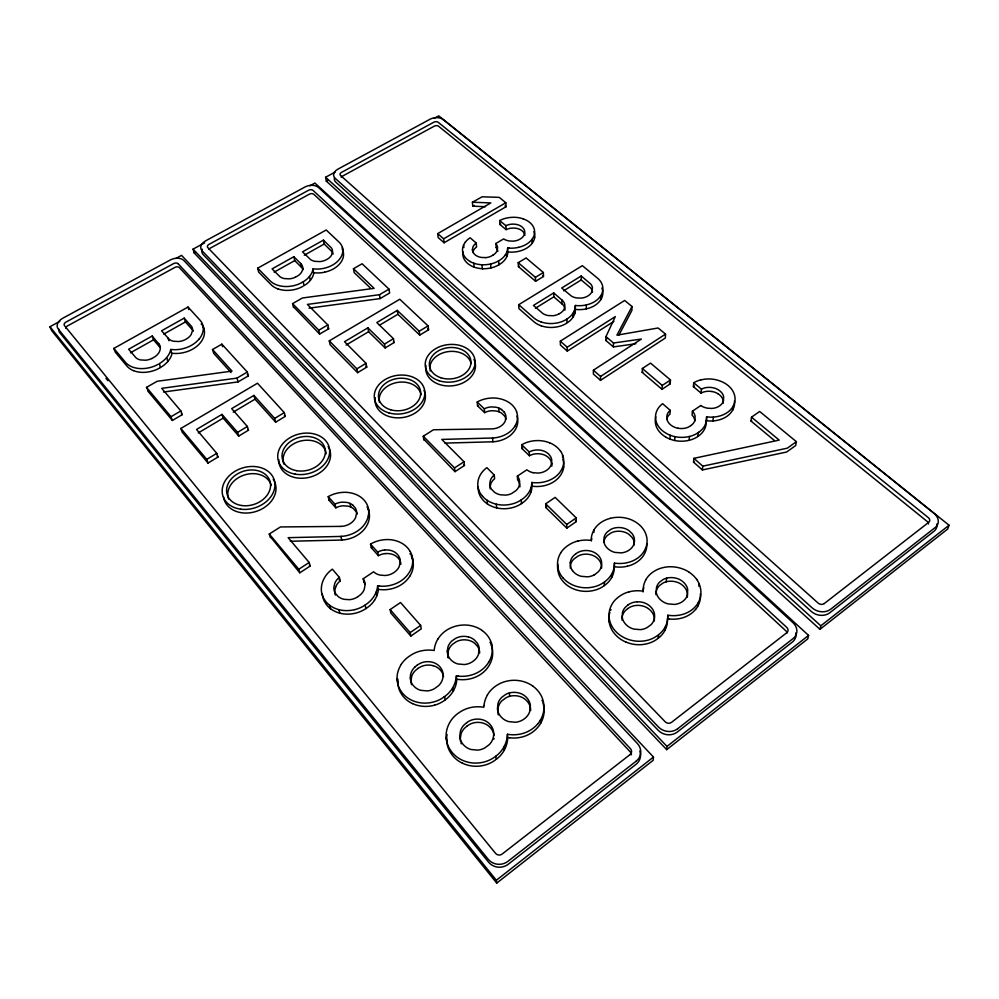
<?xml version="1.0" encoding="UTF-8"?>
<svg xmlns="http://www.w3.org/2000/svg" width="999" height="999" viewBox="0 0 999 999"><rect width="100%" height="100%" fill="white"/><g stroke="black" fill="none" stroke-linecap="round" stroke-linejoin="round"><path stroke-width="1.5" d="M567.27 351.099L567.207 347.215L615.284 316.596L605.968 336.601L613.486 343.007L641.383 339.048L593.394 370.192L593.381 374.063L600.511 380.344L665.322 338.037L665.559 334.103L658.116 327.984L616.92 335.177L632.017 306.518L624.65 300.462L560.314 341.159L560.402 345.055L567.27 351.099L613.923 321.353M593.881 532.467L593.906 530.019M696.653 579.37A27.672 23.239 8.2 0 1 699.113 583.778A29.72 24.975 8.1 0 1 700.911 593.131A29.595 24.863 8.1 0 1 698.701 601.685L698.438 602.247A27.747 23.314 8.3 0 1 696.028 605.869A28.596 24.038 8.2 0 1 681.33 614.747A29.595 24.85 8.2 0 1 669.642 615.471L667.794 615.234L667.482 620.367A29.795 25.537 6.8 0 1 665.322 629.57L665.059 630.169A28.846 24.725 6.8 0 1 658.553 638.024L657.991 638.473L658.828 634.527A28.946 24.763 6.7 0 0 665.359 626.66M667.794 615.234L667.782 616.82A29.908 25.587 6.7 0 1 665.621 626.061L665.059 630.169M541.258 325.849A22.94 16.721 -2.3 0 1 533.591 321.478L518.956 308.616L518.731 304.695L582.355 265.672L597.29 277.959A22.527 16.184 -1.3 0 1 601.798 283.629A23.764 17.083 -1.3 0 1 602.834 289.985A23.701 17.033 -1.3 0 1 600.711 295.841L600.686 299.787M600.511 380.344L600.549 376.461L593.394 370.192M635.864 343.731L613.411 346.915L605.918 340.522L605.968 336.601M604.058 585.776L604.67 581.793A28.047 23.526 1.6 0 0 611.763 573.926L612.05 573.364A28.971 24.313 1.6 0 0 614.397 564.635L614.422 563.136L616.208 563.324A28.634 23.651 3.4 0 0 627.534 562.612A27.36 22.615 3.4 0 0 644.655 550.224A28.646 23.664 3.4 0 0 647.065 542.145A28.671 23.689 3.4 0 0 645.566 533.304L645.342 532.767A27.71 22.89 3.4 0 0 635.851 522.19A26.623 21.978 3.4 0 0 631.181 519.755L630.569 519.505A29.558 24.438 3.4 0 0 626.098 518.144A28.172 23.277 3.4 0 0 620.879 517.37A28.584 23.626 3.4 0 0 610.364 518.306M472.415 249.663L472.902 247.053A11.826 8.292 -4.9 0 1 474.063 245.067A12.125 8.504 -4.8 0 1 476.236 243.057L470.154 237.787A21.616 15.147 -4.9 0 0 465.397 242.058M613.411 346.915L613.486 343.007M625.936 642.107A28.809 24.688 6.8 0 1 615.147 634.415L613.423 632.305A27.635 23.701 6.7 0 1 610.364 626.61A30.532 26.161 6.9 0 1 609.14 621.815L609.215 618.281A29.233 25.012 6.7 0 1 609.065 613.523A30.082 25.737 6.8 0 1 611.638 604.919A27.822 23.801 6.6 0 1 614.46 600.774L614.885 600.287A29.758 25.462 6.7 0 1 618.868 596.778L619.355 596.415A28.646 24.5 6.7 0 1 629.058 591.82M604.607 585.389A27.947 23.489 1.7 0 0 611.688 577.534L611.75 573.926M611.675 577.534L611.962 576.972A28.871 24.276 1.6 0 0 614.298 568.256L614.422 563.136M447.29 651.161L447.964 646.94A15.335 13.462 -8.7 0 1 451.835 641.008L455.644 638.349A15.31 13.424 -8.6 0 1 462.212 636.425L463.773 636.363A17.77 15.609 -8.7 0 1 466.97 636.625L468.481 636.937M618.993 334.99L631.88 310.464L632.017 306.518M519.905 486.9L519.88 485.127A14.261 11.513 -4.1 0 0 517.607 479.87L517.357 476.123L526.86 469.805A14.136 11.264 -2.4 0 0 533.141 472.702M634.303 544.917L634.203 542.382A14.585 12.075 3.5 0 0 631.88 537.212L628.846 534.315A14.523 12.013 3.5 0 0 623.014 531.705L621.54 531.431A16.983 14.061 3.5 0 0 618.456 531.218L616.97 531.281A14.623 12.1 3.4 0 0 610.814 533.041L607.367 535.464A14.66 12.125 3.4 0 0 604.095 540.809L603.846 542.057M634.465 541.258L634.365 538.711A14.635 12.088 3.4 0 0 632.042 533.541L628.983 530.644A14.573 12.038 3.4 0 0 623.139 528.021L621.653 527.747A17.045 14.086 3.4 0 0 618.568 527.534L617.07 527.597A14.673 12.125 3.4 0 0 610.889 529.358L607.442 531.793A14.71 12.15 3.4 0 0 604.145 537.15L603.821 540.958A14.76 12.188 3.4 0 0 604.532 543.98A14.71 12.15 3.4 0 0 606.143 546.778L606.568 547.315A17.058 14.086 3.5 0 0 608.066 548.826L609.178 549.725A14.648 12.1 3.4 0 0 615.059 552.422L621.216 552.872A14.598 12.063 3.4 0 0 627.472 551.086L628.109 550.736A16.983 14.023 3.3 0 0 629.907 549.512L630.956 548.601A14.635 12.088 3.4 0 0 634.015 543.768L634.465 541.258M642.182 372.377L642.369 368.494L650.536 363.112L670.466 379.97L670.204 383.853L662.025 389.323L642.182 372.377L642.944 371.89M723.326 403.084L723.151 400.412A13.324 10.09 5.3 0 0 720.416 395.704A15.197 11.513 5.2 0 0 719.005 394.48L717.956 393.743M662.025 389.323L662.262 385.439L670.466 379.97M600.449 296.216A22.74 16.346 -1.3 0 1 586.85 304.795L586.276 304.957A23.789 17.083 -1.3 0 1 576.885 305.619L575.349 305.482L575.287 306.593A23.314 16.946 -2.3 0 1 574.725 309.565L574.587 309.99A24.788 18.007 -2.3 0 1 573.214 312.887L572.951 313.299A23.177 16.846 -2.3 0 1 566.97 319.018L566.52 319.305A23.526 17.095 -2.3 0 1 562.537 321.366A21.616 15.722 -2.2 0 1 558.816 322.577A23.651 17.183 -2.3 0 1 549.263 323.514A24.026 17.458 -2.3 0 1 541.121 321.928M575.349 305.482L575.324 310.527A23.239 16.933 -2.2 0 1 574.762 313.499L574.625 313.923A24.713 17.994 -2.3 0 1 573.264 316.82L573.001 317.22A23.114 16.833 -2.2 0 1 567.032 322.939L566.97 319.031M302.747 268.281L302.56 269.643A14.573 10.127 -11.7 0 1 302.11 271.041L301.673 271.928A12.338 8.579 -11.6 0 1 300.487 273.589A12.425 8.629 -11.6 0 1 298.439 275.437L295.329 277.31M666.745 419.081A13.349 10.277 4.4 0 1 667.769 416.633A13.699 10.539 4.4 0 1 669.967 414.173L670.229 410.314L662.612 403.721A24.5 18.806 4.3 0 0 657.792 408.941A26.761 20.529 4.4 0 0 656.206 412.475A25.674 19.705 4.4 0 0 657.117 424.038A25.112 19.268 4.3 0 0 665.883 433.129A24.113 18.519 4.3 0 0 670.204 435.252A26.748 20.517 4.3 0 0 674.937 436.65L675.536 436.763A25.237 19.368 4.3 0 0 679.77 437.312A26.161 20.08 4.3 0 0 689.51 436.463L690.097 436.326A24.238 18.606 4.4 0 0 694.592 434.702A25.812 19.805 4.3 0 0 698.164 432.679L698.688 432.305M706.256 422.003A26.099 20.067 4.4 0 1 704.283 429.67A24.438 18.794 4.5 0 1 698.301 436.126L697.814 436.488A25.724 19.78 4.4 0 1 694.23 438.536A24.163 18.594 4.4 0 1 689.76 440.147L689.173 440.297A26.074 20.055 4.4 0 1 679.47 441.158A25.15 19.343 4.4 0 1 675.237 440.596L674.637 440.472A26.648 20.492 4.4 0 1 669.929 439.073L670.204 435.252M570.279 562.649L570.292 565.234A14.698 12.338 1.5 0 0 572.477 570.566M674.637 440.472L674.937 436.638M655.906 594.667L656.193 591.308A15.185 12.787 8.2 0 1 659.402 585.651L662.899 583.104A15.172 12.775 8.3 0 1 666.271 581.78L666.558 578.171L667.282 577.996A15.235 12.8 8.2 0 1 669.555 577.647L671.053 577.597A17.72 14.898 8.2 0 1 674.25 577.834L675.024 577.959A15.172 12.75 8.2 0 1 681.905 580.906L682.504 581.368A17.582 14.785 8.1 0 1 684.178 582.892L685.139 583.99A15.185 12.762 8.2 0 1 687.699 589.46L687.462 594.817A15.172 12.75 8.2 0 1 684.452 599.912L683.391 600.874A17.607 14.785 8.1 0 1 681.58 602.16L680.931 602.522A15.135 12.712 8.2 0 1 674.512 604.42L668.144 603.896A15.197 12.762 8.2 0 1 661.987 601.036L660.814 600.087A17.67 14.835 8.2 0 1 659.228 598.476L658.766 597.914A15.11 12.7 8.1 0 1 656.281 592.407L656.443 587.724A15.247 12.812 8.1 0 1 659.665 582.055L663.174 579.507A15.235 12.8 8.2 0 1 666.558 578.171M560.626 451.286A25.337 20.155 -2.3 0 1 562.412 454.595L562.599 455.082A27.235 21.678 -2.4 0 1 563.648 463.149A27.16 21.616 -2.4 0 1 561.063 470.554A25.999 20.704 -2.4 0 1 544.942 481.743A26.948 21.441 -2.4 0 1 533.528 482.654L531.843 482.467L531.73 483.841A26.673 21.479 -4.2 0 1 530.844 488.136A28.359 22.84 -4.3 0 1 528.883 492.332A25.887 20.854 -4.1 0 1 521.853 499.463L521.266 499.887A26.261 21.166 -4.2 0 1 511.738 504.07A27.148 21.866 -4.2 0 1 496.316 504.208A28.222 22.715 -4.2 0 1 491.483 502.609A25.549 20.592 -4.3 0 1 487.612 500.624L487.1 500.287A27.348 22.028 -4.2 0 1 482.579 496.328M531.843 482.467L531.93 487.562A26.573 21.454 -4.2 0 1 531.043 491.858A28.259 22.802 -4.3 0 1 529.083 496.041A25.799 20.829 -4.1 0 1 522.09 503.171L521.528 503.571A26.174 21.129 -4.2 0 1 512.012 507.767A27.06 21.841 -4.2 0 1 496.628 507.904A28.122 22.69 -4.2 0 1 491.82 506.306A25.462 20.567 -4.3 0 1 487.962 504.32L487.462 503.983A27.26 22.003 -4.2 0 1 482.942 500.024L480.869 497.29A25.075 20.242 -4.3 0 1 479.045 493.344A27.36 22.078 -4.2 0 1 478.159 487.15M176.086 258.329L181.543 255.357L653.471 757.055L653.209 760.264L496.74 883.116L51.586 330.482L49.95 326.723L59.815 321.366M537.624 723.975A29.683 26.873 -3.7 0 1 521.603 733.803A30.707 27.797 -3.7 0 1 509.365 734.54L507.455 734.265L507.305 736.038A31.156 28.534 -9.2 0 1 504.258 746.315M507.455 734.265L507.629 739.285A31.044 28.459 -9.2 0 1 504.595 749.537L504.258 750.212L504.27 746.328M551.86 466.158L551.86 463.836M711.862 391.508L711.188 391.408A15.485 11.738 5.3 0 0 708.378 391.271L707.692 391.296A13.574 10.29 5.3 0 0 701.048 393.094L693.381 386.663L693.731 382.767A24.238 18.307 5.2 0 1 700.973 379.845M689.173 440.297L689.51 436.463M694.842 420.904L694.78 420.367A13.661 10.502 4.4 0 0 692.07 415.084L692.407 411.226L700.786 405.519M693.531 462.137L693.893 458.341L779.195 440.097L751.51 417.157L759.665 411.476L796.39 441.683L795.691 445.529L786.638 452.023L702.409 469.942L693.531 462.137L694.455 461.938M204.658 242.832L193.057 249.126L194.206 252.959L666.695 749.662L667.007 746.428L808.578 635.401L314.922 183.042L309.852 185.789M701.061 393.094L701.435 389.21L693.731 382.767M697.814 436.488L698.176 432.654M483.991 705.531L483.816 707.255L481.955 707.017A30.22 27.672 -9.1 0 0 475.974 706.83A32.368 29.67 -9.1 0 0 469.892 707.729L469.13 707.929A29.858 27.335 -9.1 0 0 458.641 712.961L458.091 713.336A31.006 28.397 -9.2 0 0 453.633 717.232L453.146 717.769A28.996 26.548 -9.3 0 0 449.837 722.364A31.344 28.709 -9.1 0 0 446.403 731.93A30.457 27.897 -9.2 0 0 446.153 737.25A31.931 29.246 -9 0 0 447.028 742.632A28.909 26.474 -9.4 0 0 449.725 749.013L451.323 751.385A30.132 27.597 -9.2 0 0 461.963 760.064A31.281 28.634 -9.1 0 0 472.49 762.949A30.757 28.172 -9.2 0 0 484.977 761.762A29.396 26.936 -9.2 0 0 495.117 756.718L496.453 755.731A30.17 27.622 -9.1 0 0 503.933 746.99M706.231 422.003L706.605 416.858L708.279 417.008A24.888 18.806 5.2 0 0 713.373 417.07L713.998 417.02A26.286 19.855 5.2 0 0 718.406 416.333A24.738 18.694 5.2 0 0 733.029 406.418A25.799 19.493 5.2 0 0 735.064 399.288A25.837 19.53 5.2 0 0 733.353 391.995A24.55 18.544 5.2 0 0 719.829 380.906A26.761 20.242 5.2 0 0 715.197 379.583A25.35 19.168 5.2 0 0 710.451 378.996A25.462 19.243 5.2 0 0 704.507 379.208L700.986 379.857M702.409 469.942L702.796 466.158L693.893 458.341M509.128 248.114L507.667 248.002L507.554 249.038A22.303 15.622 -4.8 0 1 506.905 251.798L507.005 256.131A23.814 16.721 -4.9 0 1 505.581 258.828A21.616 15.197 -4.8 0 1 499.413 264.473L498.938 264.772A21.953 15.435 -4.8 0 1 490.946 267.932M507.667 248.002L507.792 252.984A22.228 15.622 -4.8 0 1 507.142 255.744L507.005 256.131M706.218 420.716L707.879 420.866A24.8 18.794 5.3 0 0 712.949 420.929L713.373 417.07M458.229 676.111L456.381 675.886L456.193 677.547A30.357 26.848 -12.9 0 1 453.009 687.237L452.672 687.861A29.383 25.986 -12.9 0 1 444.605 696.578L444.006 697.015M456.381 675.886L456.705 680.918A30.245 26.798 -13 0 1 453.521 690.584M698.838 586.188L699.113 583.778M695.629 609.427A27.647 23.277 8.4 0 0 698.026 605.819L698.438 602.247M524.65 233.117L524.687 231.406A11.713 8.129 -3.9 0 0 523.076 227.959L522.752 227.622A13.449 9.341 -3.9 0 0 521.615 226.636L520.766 226.049A11.688 8.117 -3.9 0 0 515.596 224.288L514.997 224.226A13.661 9.49 -3.9 0 0 512.524 224.126L511.925 224.151A12.075 8.379 -3.9 0 0 509.565 224.463A12.025 8.342 -3.9 0 0 505.856 225.687L499.7 220.542L500.487 220.142A21.329 14.798 -3.9 0 1 506.406 218.107A22.965 15.947 -3.9 0 1 514.86 217.307A22.927 15.922 -3.9 0 1 522.964 218.769M687.374 597.102L687.324 593.056A15.135 12.737 8.3 0 0 684.79 587.587L683.828 586.5A17.52 14.76 8.2 0 0 682.155 584.977L681.555 584.515A15.122 12.725 8.3 0 0 674.7 581.568L673.925 581.443A17.657 14.873 8.3 0 0 670.754 581.206L669.205 581.268A15.172 12.775 8.3 0 0 666.995 581.605L666.271 581.78M733.054 406.431L732.567 410.302A25.712 19.48 5.2 0 0 734.577 403.171A25.749 19.505 5.3 0 0 734.44 400.874M570.279 562.637L570.641 560.714A14.61 12.263 1.5 0 1 573.975 555.307L576.048 553.621M774.35 440.459L750.961 421.016L751.51 417.157M410.514 675.037L410.302 677.921M379.395 586.051L377.659 585.851L378.184 590.896A27.972 23.402 -15.6 0 1 376.885 595.641M377.659 585.851L377.435 587.362A28.084 23.439 -15.6 0 1 376.123 592.12A29.858 24.913 -15.7 0 1 373.713 596.74A27.248 22.765 -15.5 0 1 365.784 604.607L365.172 605.044A27.66 23.089 -15.6 0 1 354.882 609.627M524.65 233.129L524.163 234.827A11.713 8.129 -3.9 0 1 521.503 238.112L521.078 238.436A13.449 9.328 -3.9 0 1 519.655 239.31L519.168 239.573A11.763 8.167 -3.9 0 1 515.409 240.846A11.638 8.079 -3.9 0 1 513.086 241.134L509.465 240.996A11.951 8.304 -3.9 0 1 503.658 238.898L495.704 243.581L496.328 247.327M410.514 675.024L411.064 672.889A15.31 13.536 -13 0 1 414.997 666.907M472.877 252.297L473.251 250.999A11.788 8.279 -4.8 0 1 474.4 249.013A12.088 8.492 -4.8 0 1 476.573 247.003L476.236 243.057M313.062 268.881L313.649 273.813A23.926 16.658 -11.7 0 1 310.627 279.957L310.327 280.357A23.139 16.121 -11.6 0 1 304.071 285.652L303.221 281.78A23.214 16.121 -11.6 0 0 309.49 276.473L309.802 276.074A24.001 16.671 -11.6 0 0 312.837 269.93L313.062 268.881L314.498 268.993A23.676 16.346 -10.5 0 0 323.801 268.331A22.64 15.647 -10.5 0 0 339.385 259.39A23.701 16.371 -10.5 0 0 342.42 253.684A23.726 16.396 -10.5 0 0 342.382 247.477L342.282 247.103A22.552 15.584 -10.4 0 0 338.898 241.958L326.198 229.995L257.667 268.207L258.641 272.078L270.979 284.615A22.952 15.984 -11.7 0 0 277.809 288.861M808.578 635.401L807.754 638.91L666.695 749.662M335.202 172.04L325.587 177.248L326.323 181.156L819.942 629.333L820.816 625.811L949.05 525.237L438.773 115.884L434.066 118.431M498.339 706.855L497.777 712.05M170.529 350.612L170.866 349.463L172.328 349.588A24.925 17.495 -16.1 0 0 181.993 348.926A23.839 16.746 -16.1 0 0 198.888 339.248M170.866 349.463L171.828 354.395A25.25 17.795 -17.5 0 1 168.132 361.101L167.782 361.538A24.426 17.208 -17.5 0 1 160.851 367.295L160.302 367.632L159.515 363.524A24.5 17.22 -17.4 0 0 166.471 357.754M949.05 525.237L947.751 528.971L819.942 629.333M335.689 586.875L334.802 590.784A14.685 12.288 -15.7 0 0 335.077 593.906M465.409 242.07A23.776 16.671 -4.8 0 0 463.648 244.93L463.486 245.292A22.702 15.922 -4.8 0 0 463.174 253.896A22.178 15.547 -4.8 0 0 470.167 261.526M605.918 340.522L607.105 337.949M698.026 605.819L698.301 605.269A29.483 24.813 8.3 0 0 700.499 596.728A29.62 24.938 8.2 0 0 700.386 593.781M444.617 696.578L445.167 699.912A29.271 25.937 -12.9 0 0 453.196 691.221L453.546 690.596M414.997 666.907L417.295 665.059M627.709 608.616L625.636 610.389A15.06 12.912 6.7 0 0 622.352 616.071L622.04 620.192M627.859 605.057L625.774 606.843A15.122 12.937 6.6 0 0 622.477 612.537L622.165 616.658A15.272 13.074 6.6 0 0 624.637 622.976L625.099 623.551A17.795 15.21 6.8 0 0 626.673 625.212L627.847 626.186A15.235 13.037 6.7 0 0 634.003 629.12L640.409 629.632A15.06 12.887 6.7 0 0 647.414 627.384L650.973 624.75A15.422 13.187 6.8 0 0 654.12 619.505L654.432 618.181A18.194 15.572 6.5 0 0 654.62 616.083L654.47 614.023A15.31 13.087 6.8 0 0 651.56 607.817L651.061 607.255A17.732 15.185 6.7 0 0 649.4 605.694L648.801 605.232A15.235 13.024 6.7 0 0 642.669 602.36L641.121 602.06A17.732 15.185 6.8 0 0 637.899 601.81L637.112 601.823M467.207 725.923L464.885 727.884A15.697 14.386 -9.3 0 0 460.976 734.19L460.302 738.773A15.859 14.548 -9.4 0 0 460.626 741.708M466.733 722.639L464.398 724.612A15.759 14.423 -9.3 0 0 460.477 730.943L459.802 735.526A15.922 14.573 -9.3 0 0 461.825 742.594L462.25 743.231A18.544 16.971 -9 0 0 463.748 745.092L464.885 746.191A15.872 14.548 -9.3 0 0 471.041 749.512L477.672 750.124A15.684 14.373 -9.2 0 0 485.177 747.664L489.11 744.742A16.171 14.81 -9 0 0 491.533 741.695A16.059 14.71 -9 0 0 492.844 738.935L493.281 737.449A18.969 17.358 -9.4 0 0 493.656 735.114L493.681 732.816A15.947 14.598 -9 0 0 491.171 725.873L490.709 725.249A18.482 16.933 -9.3 0 0 489.11 723.501L488.536 722.976A15.872 14.535 -9 0 0 482.392 719.73L480.806 719.38A18.482 16.933 -9.2 0 0 477.472 719.08L476.648 719.105A16.171 14.81 -9.1 0 0 468.943 721.216L466.77 722.614M417.944 668.443L415.646 670.304A15.247 13.511 -13.1 0 0 411.725 676.261L410.976 681.281A15.335 13.586 -13.1 0 0 411.014 681.98M467.232 725.886L469.405 724.5A16.109 14.773 -9.1 0 1 477.072 722.377L477.897 722.377A18.407 16.896 -9.2 0 1 481.218 722.664L482.804 723.026A15.809 14.498 -9.1 0 1 488.923 726.261L489.498 726.773A18.407 16.883 -9.4 0 1 491.096 728.533L491.558 729.145A15.884 14.573 -9 0 1 493.993 735.326M496.74 883.116L496.353 880.269L653.471 757.055M677.684 728.733L793.131 638.536A13.337 11.076 16.2 0 0 792.931 622.652L318.469 187.475A9.778 6.494 -10.1 0 0 305.07 186.95L205.582 240.859A10.127 6.818 -13.6 0 0 202.098 250.786L658.453 726.997A13.636 12.138 14.3 0 0 677.672 728.721M630.082 754.57L502.147 854.058A4.683 4.533 -10.3 0 1 495.579 853.371L64.498 325.662A3.546 2.398 -18.8 0 1 65.996 322.078L173.639 263.586A3.397 2.298 -14.9 0 1 178.184 263.798M824.25 603.571L928.708 522.34A4.296 3.259 16.6 0 0 928.308 517.619L438.211 122.315A3.109 1.998 -6.1 0 0 433.891 122.178L341.396 172.44A3.197 2.11 -9 0 0 340.559 175.449L818.131 603.096A4.383 3.546 16.4 0 0 824.25 603.558M417.332 665.022L419.468 663.711A15.684 13.861 -12.9 0 1 426.96 661.675L427.759 661.675A17.895 15.834 -12.9 0 1 430.981 661.937L432.505 662.262A15.41 13.624 -12.8 0 1 438.361 665.297L438.911 665.796A17.945 15.872 -13 0 1 440.409 667.444L441.246 668.618A15.397 13.624 -12.8 0 1 443.106 674.55L443.032 676.71A18.419 16.284 -13.1 0 1 442.607 678.92L442.145 680.319A15.597 13.799 -12.8 0 1 440.821 682.929A15.697 13.886 -12.8 0 1 438.399 685.801L434.565 688.598A15.26 13.499 -13 0 1 427.235 690.921L420.841 690.334A15.41 13.636 -13 0 1 414.96 687.237L413.898 686.201A17.994 15.922 -12.8 0 1 412.487 684.465L412.1 683.853A15.397 13.624 -13 0 1 410.289 677.921M417.969 668.418L420.092 667.107A15.622 13.836 -12.9 0 1 427.572 665.084L428.359 665.072A17.82 15.809 -13 0 1 431.568 665.334L433.091 665.671M658.191 635.014L657.692 635.389A28.209 24.138 6.7 0 1 648.289 640.059A29.52 25.25 6.7 0 1 636.4 641.146A30.02 25.674 6.7 0 1 626.098 638.586A28.909 24.738 6.7 0 1 615.247 630.918L613.511 628.808A27.735 23.739 6.6 0 1 610.451 623.101A30.644 26.211 6.8 0 1 609.215 618.294M690.784 425.611L688.673 426.935A13.337 10.24 4.4 0 1 685.651 428.059A13.112 10.065 4.4 0 1 683.016 428.484L680.918 428.534A15.859 12.163 4.3 0 1 678.771 428.346L678.084 428.246M690.809 425.599L692.257 424.45A13.399 10.29 4.4 0 0 694.043 422.265A13.262 10.177 4.4 0 0 694.892 420.304L695.129 416.508A13.699 10.514 4.4 0 0 692.419 411.226M445.092 699.949L444.555 700.336A29.645 26.274 -13 0 1 440.047 703.084A27.423 24.326 -13 0 1 434.602 705.157M521.503 503.583L521.266 499.887M796.39 441.683L787.312 448.176L702.796 466.158M604.607 581.843L604.12 582.192A28.409 23.839 1.6 0 1 599.974 584.69A26.286 22.065 1.7 0 1 594.892 586.6A28.459 23.876 1.6 0 1 583.379 587.687A29.046 24.363 1.6 0 1 573.476 585.302A27.922 23.427 1.6 0 1 563.174 578.084M357.954 596.628L360.327 594.855A14.698 12.275 -15.5 0 0 362.724 592.22A14.935 12.475 -15.6 0 0 364.285 589.21L365.097 584.577A15.072 12.575 -15.5 0 0 363.199 578.733L373.614 571.803A14.823 12.325 -12.7 0 0 379.87 575.049L385.027 575.499A14.56 12.1 -12.6 0 0 392.669 573.314L393.306 572.939A16.708 13.874 -12.7 0 0 395.142 571.653L395.704 571.191A14.548 12.088 -12.6 0 0 399.313 566.321L400.287 561.201A14.56 12.1 -12.6 0 0 398.638 555.981L398.276 555.444A16.721 13.899 -12.7 0 0 396.978 553.946L395.991 553.046A14.461 12.013 -12.6 0 0 390.509 550.399L389.086 550.137A17.108 14.223 -12.7 0 0 386.051 549.925L384.553 549.999M365.135 605.057L365.959 608.566A27.56 23.052 -15.7 0 1 355.731 613.124A28.484 23.826 -15.7 0 1 339.76 613.174A29.595 24.75 -15.6 0 1 334.902 611.363A26.811 22.428 -15.8 0 1 331.081 609.14L330.582 608.778A28.696 24.001 -15.6 0 1 326.248 604.358L324.35 601.311A26.399 22.078 -15.8 0 1 322.802 596.94A28.796 24.088 -15.6 0 1 322.34 594.093M365.946 608.553L366.608 608.116A27.16 22.715 -15.6 0 0 374.525 600.274M594.492 574.762L597.902 572.152A14.985 12.575 1.6 0 0 600.012 569.555A14.885 12.488 1.7 0 0 601.086 567.207L601.41 565.946A17.57 14.748 1.5 0 0 601.66 563.96L601.573 562.012A14.698 12.338 1.7 0 0 599.338 556.693L598.451 555.631A17.12 14.373 1.5 0 0 596.878 554.158L596.316 553.721A14.71 12.338 1.6 0 0 590.446 551.023L588.96 550.749A17.083 14.336 1.6 0 0 585.851 550.524L585.077 550.536A14.973 12.55 1.6 0 0 578.021 552.397L576.148 553.546M750.961 421.016L751.723 420.492M627.959 604.982L629.87 603.771A15.522 13.274 6.7 0 1 637.112 601.823M627.809 608.528L629.72 607.33A15.46 13.249 6.8 0 1 636.925 605.382L637.712 605.369A17.67 15.16 6.9 0 1 640.933 605.619L642.469 605.918A15.185 12.999 6.8 0 1 648.576 608.791L649.175 609.253A17.67 15.147 6.8 0 1 650.836 610.814L651.323 611.363A15.247 13.062 6.9 0 1 654.245 617.557L654.37 619.617A18.132 15.547 6.6 0 1 654.283 621.028M410.839 636.076L410.177 632.617L420.641 625.386L400.524 602.522L390.134 609.577L390.859 613.074L410.839 636.076L421.253 628.858L420.641 625.386M566.808 528.146L566.733 524.463L576.248 517.894L555.144 497.39L545.679 503.821L545.829 507.517L566.808 528.146L576.286 521.578L576.248 517.894M545.829 507.517L546.703 506.93M365.122 584.328A15.01 12.55 -15.6 0 0 364.011 582.28L364.448 581.98M309.178 562.487L310.165 566.046L299.8 572.802L298.776 569.255L309.178 562.487L288.162 537.674L341.421 536.426M464.023 461.75L464.448 465.497L454.982 471.665L454.52 467.932L464.023 461.75L441.795 439.423L493.069 437.987A25.462 19.768 -4.8 0 0 514.747 426.423M600.549 376.461L665.559 334.103M357.904 596.665L355.906 597.839A14.598 12.188 -15.6 0 1 349.425 599.675L344.106 599.313A14.985 12.512 -15.6 0 1 337.937 596.328L335.364 593.281A14.735 12.3 -15.7 0 1 333.878 587.262L334.777 583.341A15.035 12.55 -15.6 0 1 339.348 577.372L332.342 569.168A27.31 22.79 -15.6 0 0 325.562 576.048A28.896 24.126 -15.6 0 0 321.778 593.443M299.8 572.802L270.866 537.325M454.982 471.665L424.263 439.71M492.844 255.22L490.859 256.306A11.726 8.217 -4.8 0 1 488.074 257.243L487.5 257.367A11.726 8.217 -4.8 0 1 485.651 257.63M470.129 261.551A21.266 14.91 -4.9 0 0 473.763 263.187A22.877 16.034 -4.8 0 0 481.98 264.772L482.529 264.772A23.014 16.134 -4.8 0 0 490.646 263.986A22.015 15.435 -4.8 0 0 498.638 260.839L499.15 260.539A21.678 15.197 -4.8 0 0 505.357 254.882M270.379 537.624L269.268 534.028L280.419 526.948L340.809 526.398M423.826 439.997L423.276 436.226L433.466 429.757L492.357 428.883A14.173 11.001 -4.8 0 0 500.124 426.573A15.335 11.901 -4.8 0 0 501.673 425.487L502.172 425.087A13.487 10.477 -4.8 0 0 505.294 420.879L505.931 416.483A13.499 10.477 -4.8 0 0 504.12 412.013M558.678 314.185L561.138 312.587A12.525 9.103 -2.3 0 0 564.323 308.629L564.61 307.717A14.51 10.552 -2.3 0 0 564.86 305.806L564.797 304.87A12.325 8.954 -2.2 0 0 562.674 300.674L553.721 292.919L533.441 305.432L542.894 313.549A12.313 8.954 -2.3 0 0 548.364 315.572L552.897 315.721A12.15 8.829 -2.3 0 0 558.591 314.111M492.869 255.207L494.255 254.27A11.851 8.304 -4.8 0 0 496.041 252.485A11.701 8.204 -4.8 0 0 496.99 250.899L497.577 247.827A12.088 8.479 -4.8 0 0 495.716 243.581M535.476 308.192L553.833 296.853L553.721 292.919M563.611 290.821L581.218 279.945L581.193 275.986L561.713 287.999L571.241 295.954A12.275 8.816 -1.3 0 0 576.71 297.939L581.218 298.089A12.188 8.766 -1.3 0 0 586.475 296.715L587.012 296.453A14.161 10.177 -1.3 0 0 588.523 295.542L589.422 294.867A12.2 8.766 -1.3 0 0 592.057 291.333L592.444 287.662A12.225 8.779 -1.3 0 0 590.609 283.941L581.193 275.986M535.589 281.293L535.427 277.347L543.369 272.527L526.111 257.942L518.206 262.687L518.419 266.621L535.589 281.293L543.506 276.473L543.369 272.527M208.029 463.061L217.994 457.03L216.758 453.334L196.541 429.458L221.953 414.385L237.6 432.342L238.749 436.063L248.476 430.207L247.365 426.473L231.656 408.628L253.908 395.429L274.65 418.419L275.674 422.177L285.277 416.371L284.278 412.612L257.492 383.229L180.869 428.446L182.193 432.167L208.029 463.061L206.756 459.365L180.869 428.446M357.592 372.664L366.745 367.132L366.034 363.311L344.53 341.695L367.894 327.834L384.49 344.093L385.127 347.939L394.081 342.557L393.469 338.698L376.823 322.54L397.302 310.402L419.218 331.231L419.755 335.102L428.583 329.77L428.084 325.886L399.775 299.25L329.27 340.859L330.082 344.705L357.592 372.664L356.855 368.843L329.27 340.859M518.419 266.621L519.143 266.184M206.756 459.365L216.758 453.334M274.65 418.419L284.278 412.612M356.855 368.843L366.034 363.311M419.218 331.231L428.084 325.886M237.6 432.342L247.365 426.473M384.49 344.093L393.469 338.698M198.227 432.942L223.152 418.131L221.953 414.385M233.217 412.15L254.982 399.2L253.908 395.429M346.091 345.055L368.581 331.693L367.894 327.834M379.42 325.262L397.889 314.285L397.302 310.402M180.869 410.951L182.193 414.685L172.39 420.442L171.041 416.708L180.869 410.951L161.713 388.324L236.963 378.122L247.302 372.065L221.865 344.168L212.537 349.513L213.711 353.321L231.056 372.577M327.834 324.925L328.646 328.783L319.63 334.066L318.793 330.219L327.834 324.925L307.405 304.408L379.47 294.705L389.011 289.123L362.088 263.773L353.471 268.719L354.183 272.615L370.354 288.012M163.461 392.02L238.074 381.905L248.389 375.849L247.302 372.065M309.028 308.167L380.107 298.589L389.622 293.007L389.011 289.123M472.415 202.235L490.821 202.922L437.699 233.616L438.149 237.55L444.068 242.757L506.068 206.718L505.831 202.76L499.288 197.377L482.13 196.791L472.415 202.235L472.752 206.194L485.551 206.681M444.068 242.757L443.631 238.823L505.831 202.76M212.537 349.513L232.018 371.116L157.13 381.281L146.478 387.387L148.351 390.871M319.63 334.066L293.906 307.242M293.481 307.492L292.57 303.634L302.385 298.002L374.126 288.336L353.471 268.719M302.622 282.13L302.222 282.355A23.564 16.359 -11.6 0 1 298.514 284.166A21.778 15.135 -11.6 0 1 294.131 285.577A23.614 16.396 -11.6 0 1 284.628 286.501A24.088 16.733 -11.6 0 1 276.885 284.977A23.014 15.996 -11.6 0 1 270.017 280.744L257.667 268.207M151.798 358.579L155.182 356.543A13.112 9.228 -17.4 0 0 157.467 354.533A13.024 9.166 -17.4 0 0 158.841 352.722L159.378 351.76A15.397 10.814 -17.5 0 0 159.965 350.237L160.29 348.738A12.875 9.041 -17.4 0 0 159.465 344.692L152.185 336.039L128.634 349.238L136.064 357.879A12.875 9.053 -17.4 0 0 140.459 359.927L145.567 360.214A12.75 8.966 -17.4 0 0 151.736 358.504M130.444 352.797L153.534 339.835L160.265 347.677M163.724 334.116L185.439 321.928L192.857 330.369A12.712 8.954 -16.1 0 1 193.282 331.193M274.151 272.128L294.705 260.602L293.831 256.706L272.078 268.893L280.007 276.748A12.2 8.479 -11.7 0 0 284.44 278.596L289.423 278.833A12.075 8.392 -11.6 0 0 295.267 277.235M304.295 255.207L324.176 244.043L323.401 240.147L302.51 251.848L310.539 259.54A12.113 8.379 -10.5 0 0 314.985 261.351L319.942 261.588A12.075 8.342 -10.5 0 0 325.274 260.24L325.836 259.99A14.061 9.703 -10.5 0 0 327.46 259.103L328.446 258.454A12.1 8.367 -10.4 0 0 331.568 255.007L332.53 251.436A12.113 8.367 -10.4 0 0 331.318 247.839L323.401 240.147M472.752 206.194L474.263 205.344M184.203 318.107L161.588 330.781L169.143 339.235A12.762 8.966 -16.1 0 0 173.551 341.246L178.634 341.521A12.712 8.929 -16.1 0 0 184.266 340.085L184.865 339.81A14.798 10.39 -16.1 0 0 186.626 338.848L187.687 338.137A12.75 8.954 -16.1 0 0 191.234 334.403L192.545 330.507A12.75 8.954 -16.1 0 0 191.646 326.561L184.203 318.107L185.439 321.928M133.479 370.654A24.226 17.07 -17.5 0 1 126.836 365.959L115.31 352.185L113.836 348.401L188.024 307.043L200 320.179A23.689 16.633 -16.1 0 1 203.109 326.223L204.271 330.057A24.9 17.532 -16.1 0 1 203.734 336.825A24.875 17.507 -16.1 0 1 200.125 343.057A23.764 16.733 -16.1 0 1 183.254 352.697A24.838 17.483 -16.1 0 1 173.626 353.396L172.165 353.259M194.206 252.959L195.617 252.198M326.323 181.156L327.635 180.444M499.7 220.542L499.962 224.5L500.749 224.101M629.07 591.845L629.782 591.658A31.069 26.598 6.8 0 1 635.551 590.821A29.008 24.813 6.7 0 1 641.308 590.946L643.119 591.146L643.156 589.61A30.12 25.3 8.3 0 1 645.654 580.157M577.559 541.121L578.246 540.946M509.34 692.969L510.102 692.782A15.809 14.311 -3.7 0 1 512.45 692.419L514.06 692.357A18.394 16.658 -3.7 0 1 517.37 692.644L518.169 692.794A15.747 14.248 -3.6 0 1 525.087 696.116L525.661 696.64A18.244 16.533 -3.9 0 1 527.285 698.338L528.184 699.575A15.759 14.261 -3.6 0 1 530.382 705.681L529.695 711.638A15.734 14.248 -3.6 0 1 526.123 717.307L524.937 718.368A18.269 16.533 -3.8 0 1 522.927 719.779L522.227 720.192A15.697 14.223 -3.7 0 1 515.384 722.252L508.791 721.628A15.759 14.273 -3.7 0 1 502.622 718.406L501.486 717.332A18.332 16.583 -3.5 0 1 499.962 715.521L499.537 714.897A15.684 14.198 -3.8 0 1 497.427 708.741L497.989 703.533A15.822 14.323 -3.8 0 1 501.835 697.24L505.706 694.43A15.809 14.311 -3.7 0 1 509.34 692.956L509.64 696.315A15.747 14.273 -3.7 0 0 506.018 697.777L502.172 700.586A15.759 14.286 -3.7 0 0 498.326 706.855M509.64 696.315L510.402 696.128A15.747 14.273 -3.7 0 1 512.787 695.754L514.348 695.704A18.319 16.621 -3.7 0 1 517.644 695.991L518.431 696.141A15.684 14.223 -3.6 0 1 525.324 699.462L525.911 699.974A18.182 16.496 -3.8 0 1 527.522 701.685L528.421 702.909A15.697 14.236 -3.6 0 1 530.606 709.003L530.656 710.476M575.399 309.415L576.923 309.528A23.714 17.07 -1.3 0 0 586.276 308.891L586.863 308.753A22.665 16.334 -1.2 0 0 600.411 300.162M712.949 420.929L713.586 420.879A26.199 19.843 5.3 0 0 717.969 420.192A24.65 18.669 5.3 0 0 732.542 410.289M385.277 553.596L386.763 553.521A17.045 14.198 -12.7 0 1 389.785 553.733L391.208 554.008A14.411 12 -12.6 0 1 396.665 556.643L397.652 557.529A16.658 13.874 -12.8 0 1 398.951 559.04L399.313 559.565A14.51 12.075 -12.6 0 1 400.911 564.16M485.714 257.605L481.393 257.455A12.038 8.442 -4.8 0 1 475.799 255.307L475.387 254.995A13.761 9.64 -4.8 0 1 474.275 253.971L473.963 253.621A11.788 8.267 -4.9 0 1 472.415 249.663M444.942 443.106L493.381 441.77A25.375 19.743 -4.8 0 0 514.985 430.219A26.324 20.479 -4.8 0 0 517.644 423.189A26.361 20.504 -4.8 0 0 516.995 416.009M290.247 541.246L342.282 540.034M340.859 526.398L341.496 526.361A14.885 11.963 -13.9 0 0 349.75 523.863A16.109 12.95 -13.9 0 0 351.461 522.677L352.01 522.24A14.173 11.401 -13.9 0 0 355.607 517.607L356.668 512.762A14.186 11.401 -13.9 0 0 355.194 507.829L352.684 505.057M463.037 251.823A22.64 15.909 -4.8 0 0 463.548 257.829A22.115 15.547 -4.8 0 0 470.517 265.459A21.204 14.91 -4.9 0 0 474.113 267.108A22.802 16.021 -4.8 0 0 482.305 268.706L482.854 268.706M507.904 251.948L509.365 252.06A22.453 15.622 -3.9 0 0 518.881 251.286A21.741 15.122 -3.9 0 0 532.167 243.281A22.727 15.809 -3.9 0 0 534.69 237.5M313.886 272.764L315.309 272.877A23.601 16.346 -10.5 0 0 324.6 272.215M532.042 486.201L533.716 486.376A26.848 21.416 -2.4 0 0 545.104 485.502A25.912 20.679 -2.3 0 0 561.138 474.313A27.073 21.591 -2.4 0 0 563.736 466.92M614.335 566.758L616.108 566.945A28.534 23.614 3.4 0 0 627.397 566.233M667.494 618.781L669.342 618.98M378.421 589.385L380.157 589.585A28.147 23.427 -12.7 0 0 392.045 588.686A27.16 22.615 -12.7 0 0 409.652 576.411M456.88 679.258L458.716 679.482A29.745 26.149 -8.6 0 0 470.517 678.771A28.422 25 -8.6 0 0 489.323 665.147A29.758 26.161 -8.7 0 0 492.495 656.206A29.795 26.199 -8.7 0 0 492.032 647.639M507.767 737.524L509.677 737.761M533.141 472.689L538.136 473.076A13.886 11.064 -2.4 0 0 545.342 471.066L545.916 470.729A15.934 12.675 -2.4 0 0 547.589 469.555L548.089 469.13A13.886 11.051 -2.3 0 0 551.198 464.697L551.735 460.077A13.886 11.051 -2.3 0 0 549.75 455.357L549.363 454.882A15.947 12.7 -2.4 0 0 548.001 453.521L546.977 452.722A13.799 10.977 -2.4 0 0 541.495 450.362L540.097 450.124A16.309 12.999 -2.4 0 0 537.162 449.962L535.726 450.037A14.236 11.326 -2.4 0 0 529.233 451.973L521.728 444.767A25.662 20.417 -2.4 0 1 529.732 441.546A27.51 21.903 -2.4 0 1 539.81 440.621A27.398 21.816 -2.4 0 1 549.512 442.769M342.282 539.984A26.648 21.479 -14 0 0 365.684 527.422A27.647 22.278 -14 0 0 369.056 519.68A27.685 22.303 -14 0 0 368.881 511.238L368.132 507.579A25.762 20.717 -13.8 0 0 366.571 503.608A26.611 21.404 -13.9 0 0 356.343 494.63A28.022 22.54 -14 0 0 346.828 492.357A28.009 22.54 -13.9 0 0 335.976 493.469A26.161 21.029 -13.9 0 0 328.221 496.64L334.952 504.195A14.523 11.676 -13.9 0 1 342.42 502.135L346.765 502.422A14.161 11.389 -13.9 0 1 349.975 503.409L350.562 503.683A14.161 11.389 -13.9 0 1 352.747 505.094M328.221 496.64L329.108 500.299L335.826 507.854A14.473 11.651 -14 0 1 343.256 505.794L347.602 506.093A14.111 11.376 -13.9 0 1 350.799 507.067L351.373 507.342A14.136 11.389 -13.9 0 1 353.496 508.716L355.994 511.476A14.136 11.389 -13.9 0 1 357.167 514.123M532.991 686.201L532.417 685.801A28.896 26.161 -3.6 0 0 528.096 683.341L527.447 683.041A30.47 27.585 -3.7 0 0 511.5 680.394L510.789 680.494A31.856 28.871 -3.7 0 0 505.806 681.405A28.559 25.849 -3.8 0 0 499.05 684.015L496.54 685.501A29.508 26.711 -3.8 0 0 487.35 694.992M321.84 593.431A26.498 22.115 -15.7 0 0 323.389 597.814L325.287 600.874A28.796 24.038 -15.6 0 0 329.645 605.294L330.145 605.656A26.911 22.465 -15.7 0 0 333.978 607.879A29.708 24.788 -15.5 0 0 338.861 609.652A28.584 23.864 -15.6 0 0 354.87 609.59M501.486 409.515L504.12 412.013M443.231 119.593L933.915 513.261A12.975 9.84 16.6 0 1 935.164 527.559L830.619 609.253A13.249 10.739 16.4 0 1 812.075 607.804L335.214 178.359A9.678 6.381 -9 0 1 337.787 169.218L430.157 119.168A9.403 6.044 -6.1 0 1 443.231 119.593M505.044 205.881L506.068 206.718M581.218 279.945L590.596 287.887A12.188 8.779 -1.2 0 1 592.432 291.608L592.494 292.058M499.962 224.5L506.106 229.645A11.988 8.342 -3.9 0 1 509.79 228.409A12.038 8.379 -3.9 0 1 512.15 228.122L512.749 228.084A13.624 9.49 -3.9 0 1 515.222 228.184L515.809 228.247A11.651 8.104 -3.8 0 1 520.966 230.007L521.815 230.594A13.399 9.328 -3.9 0 1 522.952 231.581L523.264 231.93A11.688 8.129 -3.8 0 1 524.887 235.377M542.757 275.836L543.506 276.473M669.342 383.129L670.204 383.853M518.206 262.687L535.427 277.347M642.369 368.494L662.262 385.439M553.833 296.853L562.762 304.608A12.288 8.941 -2.2 0 1 564.885 308.803L564.934 309.727A14.473 10.539 -2.3 0 1 564.91 310.202M437.699 233.616L443.631 238.823M518.731 304.695L533.416 317.57A23.014 16.733 -2.3 0 0 541.108 321.94M560.314 341.159L567.207 347.215M325.587 177.248L820.816 625.811M427.659 328.896L428.583 329.77M324.176 244.043L332.08 251.736A12.075 8.367 -10.5 0 1 333.154 254.071M397.889 314.285L419.755 335.102M516.595 411.713L516.421 411.251A24.588 19.081 -4.7 0 0 514.772 408.116A25.337 19.668 -4.8 0 0 504.208 400.037A26.673 20.717 -4.8 0 0 494.842 398.027A26.673 20.717 -4.8 0 0 484.453 399.101A24.9 19.318 -4.8 0 0 477.21 402.01L484.315 408.828L484.652 412.637A13.774 10.714 -4.8 0 1 491.67 410.739L495.879 410.976A13.437 10.452 -4.8 0 1 499.038 411.85A13.374 10.402 -4.8 0 1 501.773 413.324L504.408 415.821A13.462 10.465 -4.8 0 1 506.043 419.23M477.21 402.01L477.572 405.831L484.652 412.637M521.728 444.767L521.953 448.551L529.433 455.744A14.186 11.314 -2.4 0 1 535.901 453.796L537.325 453.733A16.259 12.975 -2.4 0 1 540.259 453.908L541.645 454.145A13.749 10.964 -2.3 0 1 547.115 456.506L548.139 457.305A15.897 12.687 -2.4 0 1 549.5 458.653L549.887 459.128A13.836 11.039 -2.3 0 1 551.873 463.836M393.394 341.895L394.081 342.557M575.374 520.691L576.286 521.578M545.679 503.821L566.733 524.463M368.581 331.693L385.127 347.939M293.831 256.706L300.674 263.499A13.249 9.203 -11.6 0 1 301.611 264.573A12.188 8.467 -11.6 0 1 302.747 268.281M294.705 260.602L301.536 267.382A13.212 9.203 -11.7 0 1 302.472 268.456A12.15 8.467 -11.6 0 1 303.122 269.618M594.43 574.7L594.467 574.725A14.56 12.225 1.6 0 1 587.549 576.823L581.368 576.336A14.71 12.35 1.6 0 1 575.486 573.588L574.375 572.664A17.183 14.411 1.7 0 1 572.902 571.103L572.477 570.566M490.209 488.861A13.949 11.264 -4.2 0 1 490.109 487.712L490.671 484.178A14.236 11.489 -4.2 0 1 494.592 478.771L494.268 475.037L486.875 467.657A25.937 20.879 -4.3 0 0 480.881 473.913A27.448 22.115 -4.2 0 0 478.608 489.647M327.809 327.947L328.646 328.783M365.846 366.233L366.745 367.132M463.561 464.61L464.448 465.497M292.57 303.634L318.793 330.219M423.276 436.226L454.52 467.932M193.057 249.126L667.007 746.428M178.184 263.798L630.469 748.713A4.545 4.146 12.6 0 1 630.069 754.557M247.277 374.637L248.389 375.849M284.403 415.422L285.277 416.371M254.982 399.2L275.674 422.177M410.214 551.573A27.348 22.727 -12.6 0 0 399.5 542.045A28.721 23.876 -12.7 0 0 389.622 539.622A28.834 23.976 -12.7 0 0 379.108 540.609A26.898 22.353 -12.7 0 0 370.517 544.093L377.647 552.097L378.396 555.681A14.873 12.375 -12.7 0 1 385.277 553.583M370.517 544.093L371.291 547.702L378.396 555.681M247.827 429.47L248.476 430.207M390.134 609.577L410.177 632.617M223.152 418.131L238.749 436.063M339.136 579.632L340.234 580.906A14.985 12.525 -15.7 0 0 335.664 586.863M563.161 578.096L561.55 576.098A26.786 22.477 1.5 0 1 559.153 571.84A29.57 24.813 1.7 0 1 557.654 566.183A28.309 23.751 1.6 0 1 557.629 561.675A29.008 24.351 1.6 0 1 560.651 553.021M181.406 413.773L182.193 414.685M217.145 456.031L217.994 457.03M309.328 565.059L310.165 566.046M482.567 496.328L480.494 493.581A25.162 20.267 -4.3 0 1 478.658 489.635M113.836 348.401L125.387 362.187A24.301 17.083 -17.4 0 0 132.043 366.883A25.437 17.87 -17.4 0 0 139.897 368.569A24.938 17.52 -17.4 0 0 149.788 367.607A22.989 16.171 -17.4 0 0 154.433 366.109A24.875 17.483 -17.4 0 0 158.341 364.185M146.478 387.387L171.041 416.708M269.268 534.028L298.776 569.255M147.889 391.133L172.39 420.442M105.944 378.284L107.917 380.706M49.95 326.723L496.353 880.269M152.185 336.039L153.534 339.835M158.616 343.494L159.94 347.29M167.782 361.538L166.833 357.317A25.337 17.807 -17.4 0 0 170.542 350.612M168.044 338.186L168.906 340.721M188.024 307.043L188.836 309.59M221.865 344.168L222.627 346.703M343.007 251.011L343.119 251.386A23.651 16.384 -10.5 0 1 343.156 257.58A23.626 16.371 -10.5 0 1 340.159 263.299A22.577 15.647 -10.5 0 1 324.588 272.19M236.963 378.122L238.074 381.905M329.645 605.282L330.582 608.778M338.861 609.652L339.772 613.136M339.348 577.372L340.234 580.906M340.909 536.451L341.77 540.059M334.952 504.195L335.826 507.854M363.199 578.733L364.011 582.28M349.975 503.409L350.786 507.067M300.687 263.499L301.536 267.382M376.123 592.12L376.885 595.641A29.758 24.875 -15.7 0 1 374.488 600.249M401.348 664.273A30.382 26.886 -12.9 0 0 397.427 673.863A29.645 26.236 -12.9 0 0 397.065 678.87L397.802 682.242A30.857 27.348 -12.9 0 0 398.863 688.536A27.96 24.775 -13.2 0 0 400.961 693.269L402.447 695.504A29.133 25.824 -13 0 0 412.5 703.621M309.478 276.473L310.327 280.357M342.395 247.477L343.119 251.386M410.264 551.548A26.498 22.015 -12.6 0 1 411.988 555.756L412.612 559.353A28.459 23.689 -12.7 0 1 412.999 568.256A28.372 23.626 -12.7 0 1 409.665 576.423M446.153 737.25L446.715 740.496A31.806 29.183 -9 0 0 447.577 745.853A28.796 26.411 -9.5 0 0 450.262 752.222L451.86 754.595A30.007 27.535 -9.3 0 0 462.462 763.248M379.47 294.705L380.107 298.589M447.764 654.52L448.289 657.941A15.285 13.437 -8.7 0 1 448.114 657.292M452.672 687.861L453.184 691.208M495.816 756.206L496.178 759.415L496.815 758.928A30.045 27.56 -9.1 0 0 504.27 750.212M482.192 630.556A28.821 25.3 -8.6 0 1 491.371 642.944L491.708 646.403M463.648 244.93L463.886 247.552M487.1 500.287L487.462 503.983M473.763 263.187L474.113 267.12M496.316 504.17L496.64 507.867M492.582 438.012L492.894 441.795M481.993 264.76L482.305 268.694M498.751 408.029L499.038 411.85M490.646 263.986L490.946 267.919A22.952 16.121 -4.8 0 1 482.854 268.719M498.638 260.839L498.913 264.785M505.856 225.687L506.106 229.645M509.677 737.786A30.582 27.735 -3.7 0 0 521.865 737.062A29.558 26.823 -3.6 0 0 537.824 727.26A28.671 26.024 -3.5 0 0 540.671 723.288L540.484 720.004A28.784 26.074 -3.6 0 1 537.674 724.013M529.233 451.973L529.433 455.744M530.844 488.136L531.043 491.87M522.952 218.781A21.628 15.01 -3.9 0 1 533.728 227.647A22.752 15.797 -3.9 0 1 534.54 233.529A22.79 15.822 -3.9 0 1 532.017 239.323L532.192 243.281M479.67 653.009L479.645 652.31A15.21 13.374 -8.6 0 0 477.672 646.565L474.762 643.344A15.135 13.312 -8.6 0 0 468.931 640.396L467.42 640.084A17.707 15.584 -8.7 0 0 464.235 639.822L462.674 639.884A15.247 13.399 -8.7 0 0 456.131 641.795L452.347 644.455A15.285 13.437 -8.7 0 0 448.476 650.374L447.814 654.595A15.285 13.437 -8.7 0 0 447.889 655.956M570.304 568.219L570.704 564.323A14.56 12.238 1.6 0 1 574.025 558.941L578.059 556.043A14.91 12.537 1.7 0 1 585.089 554.17L585.851 554.158A17.02 14.311 1.7 0 1 588.96 554.383L590.446 554.67A14.66 12.313 1.7 0 1 596.278 557.355L596.84 557.804A17.07 14.348 1.6 0 1 598.413 559.265L599.3 560.327A14.648 12.313 1.7 0 1 601.523 565.634L601.61 567.582A17.507 14.723 1.5 0 1 601.56 568.244M557.654 566.171L557.767 569.792A29.471 24.775 1.7 0 0 559.265 575.436A26.686 22.44 1.6 0 0 561.65 579.682L563.249 581.68A27.81 23.389 1.6 0 0 573.513 588.911A28.946 24.326 1.7 0 0 583.379 591.258A28.359 23.839 1.6 0 0 594.867 590.159A26.186 22.028 1.7 0 0 599.937 588.274A28.309 23.801 1.6 0 0 603.995 585.814M562.599 455.082L562.662 457.604M561.888 299.937L561.975 303.871M706.605 416.858L706.63 418.144A26.186 20.092 4.3 0 1 704.67 425.824M572.951 313.299L573.001 317.22M574.587 309.99L574.625 313.923M586.276 304.957L586.288 308.891M334.34 178.222A9.64 6.381 -9 0 0 335.939 182.28L811.225 611.388A13.199 10.714 16.5 0 0 829.707 612.824L933.915 531.318A12.937 9.828 16.7 0 0 936.95 523.926M928.508 523.988A4.271 3.247 16.7 0 0 927.084 521.391L438.623 126.286A3.097 1.998 -6.1 0 0 434.315 126.149L342.083 176.361A3.184 2.11 -9 0 0 341.134 177.135M202.285 249.213A10.102 6.818 -13.7 0 0 203.234 254.658L658.179 730.294A13.586 12.1 14.5 0 0 677.322 732.017L792.357 642.057A13.287 11.051 16.3 0 0 795.953 632.779M787.162 632.804A4.396 3.659 16.3 0 0 786.013 630.981L313.848 194.33A3.222 2.148 -10.1 0 0 309.428 194.156L210.09 248.239A3.334 2.26 -13.7 0 0 208.891 249.288M424.038 390.459A25.362 19.331 -9 0 1 402.809 417.52A25.362 19.331 -9 0 1 375.162 397.59M379.445 402.335A21.154 16.121 -9 0 1 397.028 382.492A21.154 16.121 -9 0 1 421.029 394.73M474.95 362.025A24.963 18.769 -6.5 0 1 451.323 385.914A24.963 18.769 -6.5 0 1 425.986 365.534M473.938 359.44A24.963 18.769 -6.5 0 1 474.675 361.151M430.207 371.016A20.817 15.659 -6.5 0 1 430.032 370.279M429.857 368.781A20.817 15.659 -6.5 0 1 448.501 351.561A20.817 15.659 -6.5 0 1 471.091 363.574M58.791 329.071A10.689 7.243 -18.9 0 0 59.903 332.817L488.511 862.1A14.098 13.661 -10.4 0 0 508.366 864.172L636.001 764.36A13.686 12.488 12.9 0 0 639.822 751.048M631.418 754.794A4.52 4.133 12.9 0 0 630.294 751.96L179.395 267.645A3.384 2.285 -15 0 0 174.875 267.432L67.582 325.861A3.534 2.398 -18.9 0 0 65.734 328.209M274.3 481.143A26.798 20.842 -17.6 0 1 255.719 511.563A26.798 20.842 -17.6 0 1 223.526 496.728M273.239 479.32A26.798 20.842 -17.6 0 1 273.801 480.219M228.721 499.138A22.34 17.383 -17.6 0 1 244.193 475.049A22.34 17.383 -17.6 0 1 271.154 485.227M328.122 446.516A26.224 20.317 -14.3 0 1 309.99 477.16A26.224 20.317 -14.3 0 1 278.771 459.602M283.841 464.098A21.866 16.946 -14.3 0 1 300.761 440.996A21.866 16.946 -14.3 0 1 326.173 453.758M397.789 682.23A29.533 26.174 -13 0 1 397.902 679.108M412.525 703.571A30.307 26.861 -12.9 0 0 422.565 706.293A29.695 26.324 -13 0 0 434.602 705.157M490.01 642.332A28.721 25.25 -8.6 0 1 490.309 642.894M491.096 644.617A28.721 25.25 -8.6 0 1 491.533 645.804M433.091 665.659A15.347 13.599 -12.9 0 1 438.923 668.693L439.473 669.193A17.87 15.847 -13.1 0 1 440.971 670.829L441.808 672.015A15.335 13.586 -12.8 0 1 443.519 676.535M411.576 684.677A15.335 13.586 -13.1 0 1 411.089 682.667M437.937 638.96A30.37 26.661 -8.5 0 0 434.353 648.875L434.178 650.499L432.38 650.287A30.395 26.898 -12.9 0 0 420.704 651.011L419.967 651.173A28.996 25.637 -12.9 0 0 409.702 655.956L409.153 656.318A28.796 25.474 -13 0 0 401.298 664.248M397.078 678.883A30.981 27.41 -12.8 0 0 398.139 685.189A28.059 24.825 -13.1 0 0 400.249 689.934L401.735 692.17A29.246 25.874 -13 0 0 411.825 700.299A30.432 26.911 -12.9 0 0 421.915 702.984A29.808 26.374 -12.9 0 0 434.016 701.835A27.535 24.376 -12.9 0 0 439.473 699.762A29.758 26.324 -13 0 0 443.931 697.052M458.216 676.136A29.858 26.199 -8.6 0 0 470.067 675.386A28.534 25.05 -8.6 0 0 488.948 661.738M488.986 661.75A29.87 26.211 -8.7 0 0 492.132 652.784A29.908 26.249 -8.7 0 0 491.333 642.956M482.23 630.506A27.76 24.351 -8.5 0 0 477.559 627.822L476.935 627.547A30.832 27.073 -8.7 0 0 472.415 626.011A29.371 25.787 -8.6 0 0 467.057 625.099A29.808 26.174 -8.6 0 0 456.056 626.073A28.534 25.05 -8.7 0 0 437.987 638.973M468.481 636.937A15.197 13.337 -8.6 0 1 474.338 639.884L477.26 643.119A15.26 13.399 -8.5 0 1 479.233 648.875L478.421 654.495A15.26 13.399 -8.6 0 1 474.837 659.839L473.663 660.851A17.707 15.534 -8.7 0 1 471.69 662.187L471.004 662.574A15.222 13.362 -8.6 0 1 464.335 664.535L457.979 663.973A15.272 13.412 -8.7 0 1 452.085 660.951L451.011 659.939A17.782 15.597 -8.5 0 1 449.587 658.241L449.188 657.654A15.347 13.462 -8.7 0 1 447.265 651.098M447.065 734.515A31.219 28.646 -9.1 0 0 446.953 735.177A30.345 27.835 -9.2 0 0 446.715 740.496M462.487 763.199A31.156 28.571 -9.2 0 0 472.952 766.121A30.644 28.097 -9.2 0 0 485.389 764.947A29.271 26.873 -9.2 0 0 495.479 759.914M540.659 723.288A30.744 27.885 -3.8 0 0 544.018 713.186A30.732 27.872 -3.8 0 0 543.943 707.329M542.919 702.784A30.732 27.872 -3.8 0 1 543.843 706.68M541.982 700.274A28.596 25.924 -3.5 0 1 542.245 700.886M494.03 738.361A18.894 17.32 -9.5 0 1 493.943 739.148M461.301 743.818A15.859 14.548 -9.4 0 1 461.038 743.119M498.314 714.872A15.622 14.173 -3.8 0 1 497.964 713.486M483.966 705.531A31.244 28.297 -3.5 0 1 487.412 695.029M540.471 719.992A30.869 27.947 -3.8 0 0 543.843 709.864A30.844 27.935 -3.8 0 0 542.744 699.437A28.709 25.986 -3.5 0 0 540.559 694.517A30.457 27.572 -3.7 0 0 532.979 686.213M367.819 508.229A25.674 20.692 -13.9 0 0 367.332 507.267A26.523 21.366 -13.9 0 0 367.02 506.818M368.044 508.716A25.674 20.692 -13.9 0 1 368.893 511.238M329.108 500.299A26.061 20.991 -14 0 1 329.52 500.062M341.421 536.376A26.736 21.503 -13.9 0 0 364.91 523.788A27.747 22.303 -13.9 0 0 368.294 516.033M368.119 507.579A27.772 22.34 -14 0 1 368.306 516.033M371.291 547.702A26.811 22.315 -12.7 0 1 372.14 547.215M335.439 595.092A14.685 12.288 -15.7 0 1 335.239 594.492M411.176 555.656A26.411 21.978 -12.6 0 1 411.663 556.68M412.088 557.729A26.411 21.978 -12.6 0 1 412.612 559.353M409.952 553.696A27.248 22.69 -12.7 0 1 410.264 554.183M377.659 552.097A14.923 12.4 -12.6 0 1 384.553 549.987M379.395 586.063A28.247 23.464 -12.6 0 0 391.333 585.152A27.26 22.652 -12.6 0 0 409.003 572.852A28.484 23.664 -12.7 0 0 412.362 564.685A28.559 23.726 -12.7 0 0 411.975 555.756M202.31 325.399A23.614 16.621 -16.1 0 1 204.296 330.045M201.174 324.001A23.614 16.621 -16.1 0 1 201.486 324.35M133.504 370.629A25.35 17.857 -17.5 0 0 141.309 372.34A24.85 17.507 -17.5 0 0 151.161 371.378A22.915 16.159 -17.5 0 0 155.807 369.88A24.8 17.47 -17.5 0 0 159.69 367.969M203.072 326.236A24.975 17.545 -16.1 0 1 198.851 339.448M693.381 386.663A24.151 18.294 5.2 0 1 694.417 386.076M711.862 391.508A13.212 10.002 5.3 0 1 717.969 393.743M655.806 416.77A25.587 19.68 4.4 0 0 656.88 427.872A25.025 19.243 4.4 0 0 665.621 436.963M669.929 439.073A24.026 18.494 4.4 0 1 665.596 437M701.423 389.21A13.624 10.29 5.2 0 1 708.091 387.387L708.778 387.375A15.547 11.751 5.2 0 1 711.588 387.512L712.275 387.612A13.262 10.015 5.2 0 1 718.393 389.86L719.442 390.584A15.247 11.526 5.2 0 1 720.866 391.82A13.374 10.102 5.2 0 1 723.613 396.528L723.488 400.749A13.274 10.027 5.2 0 1 720.941 404.795L720.491 405.182A15.247 11.526 5.2 0 1 719.005 406.243L718.481 406.568A13.299 10.052 5.2 0 1 711.8 408.429L707.667 408.204A13.561 10.252 5.2 0 1 700.774 405.519M678.071 428.246A13.649 10.477 4.3 0 1 671.428 425.487L670.928 425.099A15.584 11.951 4.4 0 1 669.517 423.826L669.105 423.376A13.362 10.252 4.3 0 1 666.808 418.444L667.007 415.222A13.399 10.29 4.3 0 1 668.044 412.787A13.736 10.552 4.3 0 1 670.242 410.314M704.72 425.836A24.513 18.819 4.4 0 1 698.676 432.292M541.271 325.836A23.951 17.445 -2.3 0 0 549.388 327.41A23.576 17.17 -2.3 0 0 558.903 326.486A21.541 15.709 -2.2 0 0 562.612 325.287A23.452 17.083 -2.3 0 0 566.52 323.264M601.885 287.987A23.689 17.07 -1.3 0 1 600.661 299.975M495.991 247.527A12.063 8.467 -4.8 0 1 497.827 251.348M533.916 231.606A22.69 15.784 -3.9 0 1 534.702 237.5M506.768 252.185A23.876 16.733 -4.9 0 1 505.332 254.882M518.668 247.34A22.527 15.634 -3.9 0 1 509.128 248.114M532.005 239.323A21.803 15.135 -3.9 0 1 518.668 247.327M591.383 540.909A29.021 24.026 3.5 0 1 591.858 538.636M557.892 564.16A28.909 24.301 1.7 0 0 557.729 565.272A28.197 23.714 1.6 0 0 557.767 569.78M627.384 566.208A27.273 22.577 3.5 0 0 644.455 553.871A28.546 23.626 3.4 0 0 646.852 545.804A28.571 23.651 3.4 0 0 646.865 543.581M578.259 540.971A29.021 24.351 1.6 0 1 589.422 540.234L591.171 540.434L591.246 538.973A29.121 24.063 3.5 0 1 593.918 530.019A27.373 22.602 3.4 0 1 610.377 518.331M577.547 541.096A27.672 23.214 1.6 0 0 568.044 545.479L567.557 545.816A27.485 23.064 1.5 0 0 560.601 552.996M642.994 591.97A30.007 25.25 8.4 0 1 643.793 587.787M609.902 612.387A29.97 25.687 6.9 0 0 608.965 617.045A29.121 24.963 6.8 0 0 609.14 621.803M610.751 610.114A29.97 25.687 6.9 0 1 611.001 609.565M625.961 642.07A29.908 25.624 6.8 0 0 636.201 644.617A29.408 25.212 6.8 0 0 648.039 643.493A28.097 24.101 6.9 0 0 657.354 638.923M669.342 619.005A29.483 24.813 8.3 0 0 680.981 618.281A28.496 23.988 8.3 0 0 695.579 609.402M688.885 572.077A29.358 24.675 8.2 0 1 696.765 579.495M688.773 571.952A27.772 23.327 8.2 0 0 683.853 569.405L683.204 569.143A29.358 24.675 8.2 0 0 667.707 566.858A30.707 25.812 8.3 0 0 662.312 567.807A27.522 23.114 8.1 0 0 656.018 570.192L653.708 571.54A28.434 23.889 8.1 0 0 645.604 580.119M477.572 405.831A24.825 19.306 -4.8 0 1 477.959 405.619M514.722 426.411A26.411 20.504 -4.8 0 0 517.407 419.38A26.449 20.529 -4.8 0 0 516.583 411.713M484.303 408.828A13.824 10.727 -4.8 0 1 491.346 406.918L495.566 407.167A13.487 10.465 -4.8 0 1 501.573 409.553M521.953 448.551A25.574 20.392 -2.4 0 1 522.739 448.101M562.862 459.365A27.148 21.653 -2.4 0 1 563.736 466.92M517.357 476.123A14.311 11.526 -4.2 0 1 519.655 481.393L519.23 485.576A14.186 11.426 -4.2 0 1 517.944 488.311A13.961 11.251 -4.1 0 1 515.834 490.696L511.813 493.419A13.861 11.164 -4.2 0 1 505.719 495.117L500.561 494.817A14.236 11.476 -4.2 0 1 494.393 492.17L491.67 489.423A13.998 11.276 -4.3 0 1 489.772 483.991L490.334 480.457A14.286 11.501 -4.2 0 1 494.268 475.037M549.525 442.744A26.086 20.767 -2.4 0 1 560.576 451.311M277.822 288.836A24.013 16.721 -11.6 0 0 285.539 290.359A23.539 16.396 -11.7 0 0 295.017 289.435A21.703 15.135 -11.7 0 0 299.388 288.037A23.489 16.359 -11.7 0 0 303.009 286.263M342.232 249.176A22.49 15.584 -10.5 0 1 343.032 250.999M636.188 761.151L508.041 861.263A14.148 13.699 -10.3 0 1 488.111 859.165L58.267 329.046A10.714 7.255 -18.8 0 1 62.825 318.206L170.292 259.977A10.265 6.931 -14.9 0 1 184.003 260.627L637.3 743.406A13.749 12.525 12.6 0 1 636.188 761.138M786.812 632.692L671.515 722.352A4.508 4.008 14.3 0 1 665.184 721.778L207.842 247.665A3.347 2.26 -13.6 0 1 208.991 244.38L308.629 190.235A3.234 2.148 -10.1 0 1 313.062 190.422L786.762 627.434A4.408 3.659 16.2 0 1 786.812 632.679M388.936 412.899A25.437 19.343 -9 0 0 424.787 391.158A25.437 19.343 -9 0 0 385.015 379.608A25.437 19.343 -9 0 0 388.936 412.899M390.659 409.777A21.216 16.134 -9 0 0 420.604 391.683A21.216 16.134 -9 0 0 387.462 382.005A21.216 16.134 -9 0 0 390.659 409.777M439.073 380.719A25.037 18.794 -6.5 0 0 475.074 360.851A25.037 18.794 -6.5 0 0 436.313 348.289A25.037 18.794 -6.5 0 0 439.073 380.719M440.871 377.747A20.879 15.672 -6.5 0 0 470.929 361.213A20.879 15.672 -6.5 0 0 438.648 350.699A20.879 15.672 -6.5 0 0 440.871 377.747M240.572 509.153A26.886 20.867 -17.5 0 0 274.35 480.332A26.886 20.867 -17.5 0 0 230.769 474.35A26.886 20.867 -17.5 0 0 240.572 509.153M241.87 505.544A22.415 17.408 -17.5 0 0 270.08 481.555A22.415 17.408 -17.5 0 0 233.754 476.511A22.415 17.408 -17.5 0 0 241.87 505.544M295.254 474.15A26.311 20.342 -14.3 0 0 329.22 447.39A26.311 20.342 -14.3 0 0 286.663 439.972A26.311 20.342 -14.3 0 0 295.254 474.15M296.616 470.691A21.941 16.958 -14.3 0 0 325 448.414A21.941 16.958 -14.3 0 0 289.523 442.182A21.941 16.958 -14.3 0 0 296.616 470.691"/></g></svg>
